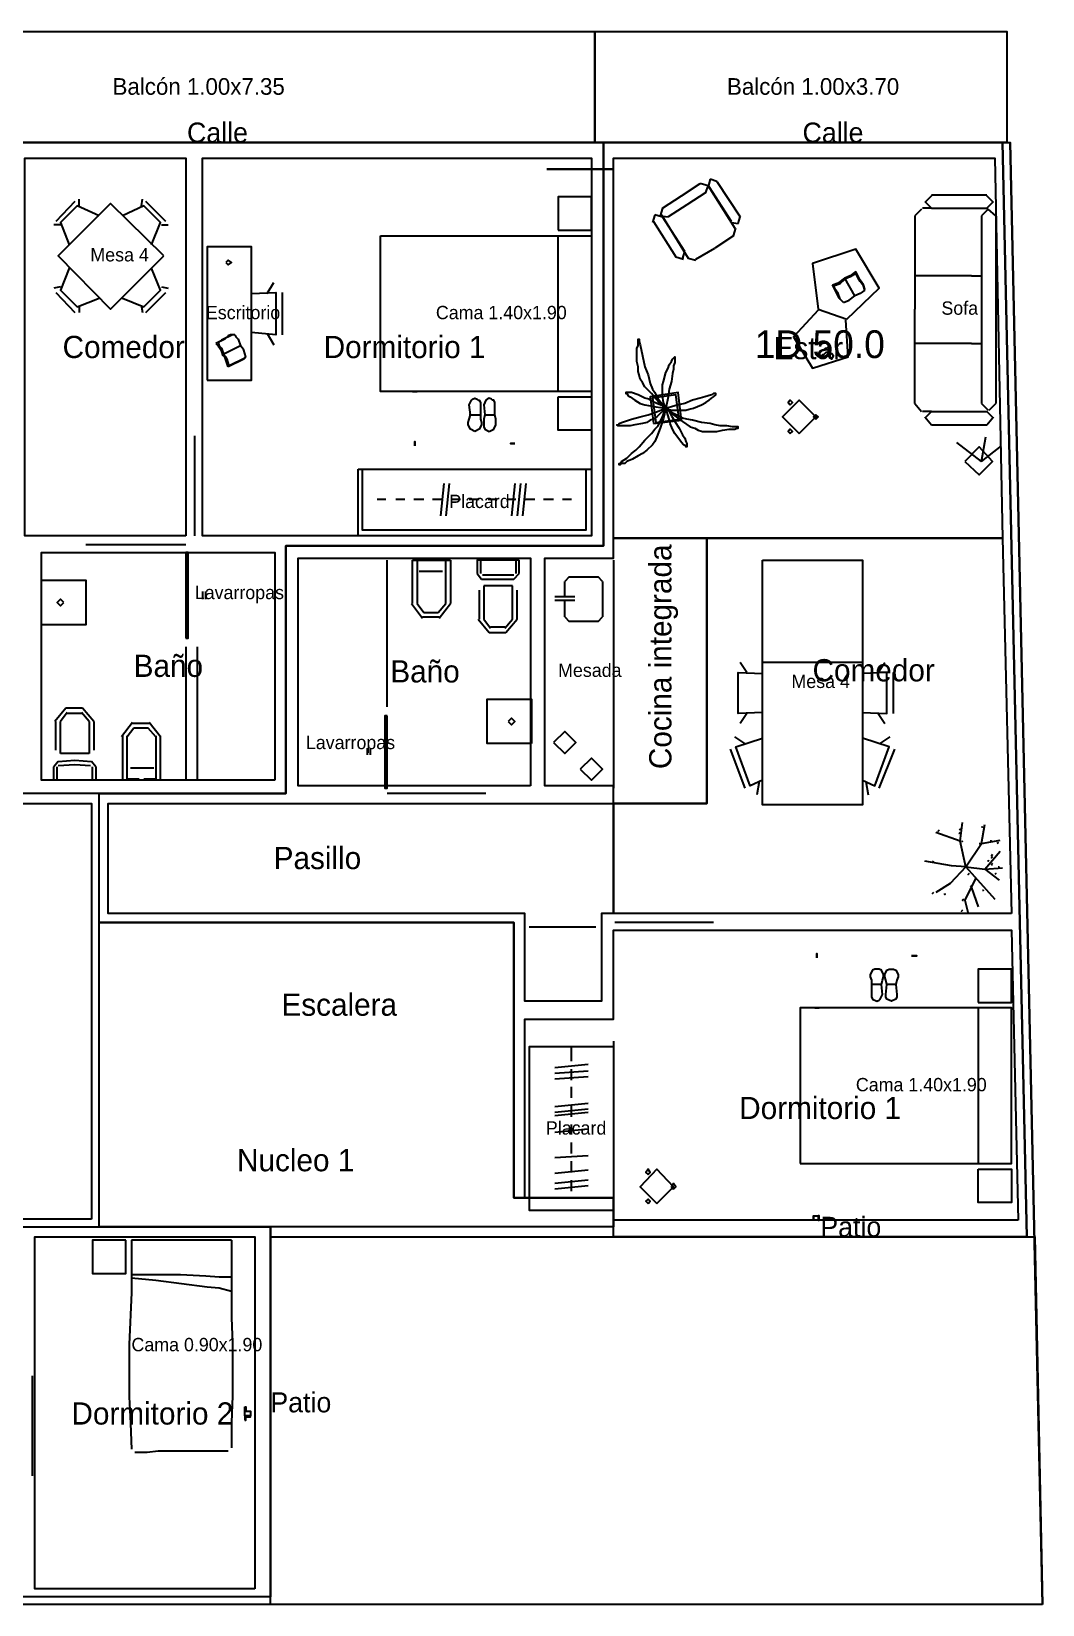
# Model space of a CAD drawing. Header units: metres. Extents: x 0 to 103, y 0 to 14.
# Drawn here: x 10.55 to 19.65, y 0 to 14.16 of the extents above; entities that cross this region are included whole.
import ezdxf

# ---------------------------------------------------------------- set-up
doc = ezdxf.new("R2010")
doc.units = ezdxf.units.M
for name, color, linetype in [('Trazo_Cotas', 9, 'Continuous'), ('Trazo_Entrada', 1, 'Continuous'), ('Trazo_Equipamiento', 8, 'Continuous'), ('Trazo_Estancias', 3, 'Continuous'), ('Trazo_Fachada', 30, 'Continuous'), ('Trazo_Medianeras', 8, 'Continuous'), ('Trazo_Nucleos', 252, 'Continuous'), ('Trazo_Pasillo', 9, 'Continuous'), ('Trazo_Patios', 3, 'Continuous'), ('Trazo_Puertas', 1, 'Continuous'), ('Trazo_Terreno', 7, 'Continuous'), ('Trazo_Unidad', 7, 'Continuous'), ('Trazo_Ventanas', 5, 'Continuous')]:
    doc.layers.add(name, color=color, linetype=linetype)

msp = doc.modelspace()

# ---------------------------------------------------------------- linework, layer by layer
at = {"layer": 'Trazo_Cotas'}
for points in [[(15.62, 13.16), (8.26, 13.16), (8.26, 14.16), (15.62, 14.16)], [(19.33, 13.16), (15.62, 13.16), (15.62, 14.16), (19.33, 14.16)]]:
    msp.add_lwpolyline(points, close=True, dxfattribs=at)
at = {"layer": 'Trazo_Entrada'}
msp.add_line((11.16, 6.32), (11.16, 7.21), dxfattribs=at)
at = {"layer": 'Trazo_Equipamiento', "color": 9}
for p, q in [((16.66, 12.83), (16.64, 12.76)), ((16.64, 12.77), (16.88, 12.39)), ((16.85, 12.45), (16.65, 12.76)), ((16.72, 12.81), (16.66, 12.83)), ((16.72, 12.81), (16.93, 12.49)), ((10.94, 12.63), (10.77, 12.45)), ((10.98, 12.59), (10.98, 12.65)), ((11.54, 12.59), (11.55, 12.65)), ((11.76, 12.45), (11.58, 12.63)), ((18.65, 12.68), (18.59, 12.62)), ((18.59, 12.63), (18.65, 12.57)), ((18.65, 12.69), (19.15, 12.69)), ((19.21, 12.62), (19.15, 12.68)), ((19.15, 12.57), (19.21, 12.63)), ((16.16, 12.51), (16.14, 12.44)), ((16.22, 12.49), (16.16, 12.51)), ((16.22, 12.51), (16.46, 12.12)), ((16.43, 12.18), (16.23, 12.49)), ((16.91, 12.43), (16.93, 12.49)), ((18.56, 12.56), (18.5, 12.5)), ((18.5, 12.5), (18.5, 11.66)), ((18.65, 12.57), (18.57, 12.57)), ((18.65, 12.57), (19.15, 12.57)), ((19.16, 12.56), (19.1, 12.5)), ((19.1, 12.5), (19.1, 10.81)), ((19.23, 12.5), (19.16, 12.56)), ((19.23, 12.5), (19.23, 10.81)), ((10.81, 12.42), (10.75, 12.42)), ((11.72, 12.42), (11.78, 12.42)), ((15.29, 10.92), (15.29, 12.32)), ((16.15, 12.45), (16.35, 12.13)), ((16.87, 12.32), (16.7, 12.21)), ((16.85, 12.44), (16.91, 12.43)), ((16.87, 12.32), (16.89, 12.39)), ((16.41, 12.11), (16.43, 12.18)), ((16.53, 12.11), (16.7, 12.21)), ((16.35, 12.13), (16.42, 12.11)), ((16.46, 12.12), (16.53, 12.1)), ((12.67, 11.8), (12.73, 11.9)), ((17.96, 11.78), (17.87, 11.94)), ((19.01, 11.96), (18.5, 11.96)), ((19.01, 11.96), (19.1, 11.96)), ((10.81, 11.86), (10.75, 11.85)), ((10.77, 11.81), (10.94, 11.63)), ((11.58, 11.63), (11.76, 11.81)), ((11.72, 11.86), (11.78, 11.85)), ((12.81, 11.43), (12.81, 11.81)), ((10.98, 11.68), (10.98, 11.63)), ((11.54, 11.68), (11.55, 11.63)), ((17.63, 11.66), (17.89, 11.57)), ((18.5, 10.81), (18.5, 11.66)), ((12.43, 11.33), (12.27, 11.25)), ((12.67, 11.44), (12.73, 11.34)), ((19.01, 11.35), (18.5, 11.35)), ((19.01, 11.35), (19.1, 11.35)), ((18.5, 10.81), (18.56, 10.74)), ((19.1, 10.81), (19.16, 10.75)), ((19.17, 10.75), (19.23, 10.81)), ((14.49, 10.71), (14.59, 10.71)), ((14.63, 10.71), (14.72, 10.71)), ((18.65, 10.74), (18.57, 10.74)), ((18.65, 10.74), (18.59, 10.68)), ((18.59, 10.69), (18.65, 10.62)), ((18.65, 10.74), (19.15, 10.74)), ((19.21, 10.68), (19.15, 10.74)), ((19.15, 10.62), (19.21, 10.69)), ((18.65, 10.62), (19.15, 10.62)), ((19.1, 10.29), (19.14, 10.51)), ((19.1, 10.29), (18.88, 10.46)), ((19.1, 10.29), (19.28, 10.43)), ((14.26, 10.09), (14.23, 9.8)), ((14.26, 10.09), (14.23, 9.8)), ((14.31, 10.09), (14.28, 9.8)), ((14.31, 10.09), (14.28, 9.8)), ((14.9, 10.09), (14.87, 9.8)), ((14.9, 10.09), (14.87, 9.8)), ((14.95, 10.09), (14.92, 9.8)), ((14.95, 10.09), (14.92, 9.8)), ((15, 10.09), (14.97, 9.8)), ((15, 10.09), (14.97, 9.8)), ((13.66, 9.95), (13.74, 9.95)), ((13.83, 9.95), (13.91, 9.95)), ((13.99, 9.95), (14.08, 9.95)), ((14.16, 9.95), (14.25, 9.95)), ((14.33, 9.95), (14.41, 9.95)), ((14.49, 9.95), (14.58, 9.95)), ((14.66, 9.95), (14.74, 9.95)), ((14.83, 9.95), (14.91, 9.95)), ((14.99, 9.95), (15.08, 9.95)), ((15.16, 9.95), (15.25, 9.95)), ((15.33, 9.95), (15.41, 9.95)), ((16.99, 8.39), (16.93, 8.48)), ((18.03, 8.48), (17.13, 8.48)), ((18.17, 8.39), (18.23, 8.48)), ((18.31, 8.02), (18.31, 8.39)), ((16.99, 8.02), (16.93, 7.93)), ((18.17, 8.02), (18.23, 7.93)), ((16.97, 7.75), (16.88, 7.81)), ((18.19, 7.75), (18.28, 7.81)), ((16.84, 7.7), (16.97, 7.35)), ((18.18, 7.35), (18.32, 7.7)), ((17.1, 7.41), (17.08, 7.29)), ((18.06, 7.41), (18.08, 7.29)), ((18.91, 6.87), (18.93, 7.04)), ((19.1, 6.85), (19.27, 6.88)), ((18.96, 6.64), (19.22, 6.35)), ((19.13, 6.62), (19.29, 6.63)), ((19.13, 6.62), (19.26, 6.52)), ((19.01, 6.45), (19.07, 6.28)), ((18.2, 5.58), (18.11, 5.58)), ((18.33, 5.58), (18.24, 5.58)), ((19.07, 5.37), (19.07, 3.97)), ((15.41, 4.91), (15.41, 5.02)), ((15.41, 4.89), (15.41, 4.99)), ((15.79, 5.07), (15.79, 3.5)), ((15.56, 4.86), (15.26, 4.83)), ((15.41, 4.74), (15.41, 4.82)), ((15.56, 4.8), (15.26, 4.78)), ((15.56, 4.75), (15.26, 4.73)), ((15.41, 4.72), (15.41, 4.81)), ((15.41, 4.58), (15.41, 4.66)), ((15.41, 4.56), (15.41, 4.64)), ((15.56, 4.51), (15.26, 4.48)), ((15.56, 4.46), (15.26, 4.43)), ((15.56, 4.43), (15.26, 4.4)), ((15.41, 4.41), (15.41, 4.49)), ((15.41, 4.39), (15.41, 4.48)), ((15.56, 4.28), (15.26, 4.25)), ((15.41, 4.24), (15.41, 4.32)), ((15.41, 4.23), (15.41, 4.31)), ((15.41, 4.07), (15.41, 4.16)), ((15.41, 4.06), (15.41, 4.14)), ((15.56, 4.04), (15.26, 4.02)), ((15.41, 3.91), (15.41, 3.99)), ((15.41, 3.89), (15.41, 3.98)), ((15.56, 3.91), (15.26, 3.88)), ((15.56, 3.82), (15.26, 3.79)), ((15.56, 3.77), (15.26, 3.74)), ((15.41, 3.74), (15.41, 3.82)), ((15.41, 3.72), (15.41, 3.81)), ((12.35, 3.28), (11.45, 3.28))]:
    msp.add_line(p, q, dxfattribs=at)
at = {"layer": 'Trazo_Equipamiento', "color": 8}
for p, q in [((13.75, 8.08), (13.75, 9.4)), ((13.98, 9.01), (13.98, 9.4)), ((13.98, 9.4), (14.32, 9.4)), ((14.13, 9.4), (14.02, 9.4)), ((14.02, 9.39), (14.02, 9.01)), ((14.28, 9.4), (14.17, 9.4)), ((14.28, 9.01), (14.28, 9.39)), ((14.59, 9.4), (14.59, 9.28)), ((14.91, 9.4), (14.91, 9.28)), ((14.94, 9.28), (14.94, 9.4)), ((15.79, 9.4), (15.79, 7.35)), ((14.25, 9.3), (14.04, 9.3)), ((14.56, 9.28), (14.6, 9.23)), ((14.6, 9.23), (14.75, 9.23)), ((14.61, 9.27), (14.75, 9.27)), ((14.75, 9.27), (14.89, 9.27)), ((14.75, 9.23), (14.89, 9.23)), ((14.89, 9.23), (14.94, 9.28)), ((15.39, 9.25), (15.35, 9.21)), ((15.35, 9.07), (15.35, 9.21)), ((15.39, 9.25), (15.65, 9.25)), ((15.69, 9.21), (15.65, 9.25)), ((15.69, 9.21), (15.69, 8.89)), ((12.09, 9.12), (12.09, 9.05)), ((12.09, 9.12), (12.09, 9.05)), ((12.12, 9.05), (12.12, 9.12)), ((14.88, 9.17), (14.62, 9.17)), ((14.62, 9.17), (14.62, 8.87)), ((14.88, 8.87), (14.88, 9.17)), ((15.44, 9.07), (15.26, 9.07)), ((13.97, 9.01), (14.07, 8.88)), ((14.02, 9.01), (14.08, 8.93)), ((14.08, 8.93), (14.21, 8.93)), ((14.21, 8.93), (14.28, 9.01)), ((14.22, 8.88), (14.32, 9.01)), ((15.26, 9.04), (15.44, 9.04)), ((15.35, 8.89), (15.35, 9.04)), ((14.07, 8.89), (14.22, 8.89)), ((14.57, 8.87), (14.67, 8.75)), ((14.62, 8.87), (14.68, 8.79)), ((14.68, 8.8), (14.81, 8.8)), ((14.81, 8.79), (14.88, 8.87)), ((14.82, 8.75), (14.92, 8.87)), ((15.35, 8.89), (15.39, 8.85)), ((15.65, 8.85), (15.39, 8.85)), ((15.65, 8.85), (15.69, 8.89)), ((14.67, 8.75), (14.82, 8.75)), ((11.94, 8.62), (11.94, 7.42)), ((12.04, 8.62), (12.04, 7.42)), ((10.86, 8.07), (10.76, 7.95)), ((10.87, 8.03), (10.81, 7.95)), ((10.81, 7.66), (10.81, 7.95)), ((11.01, 8.07), (10.86, 8.07)), ((11, 8.02), (10.87, 8.02)), ((11.07, 7.95), (11, 8.03)), ((11.11, 7.95), (11.01, 8.07)), ((11.07, 7.95), (11.07, 7.66)), ((11.46, 7.94), (11.36, 7.81)), ((11.61, 7.93), (11.46, 7.93)), ((11.71, 7.81), (11.61, 7.94)), ((11.37, 7.82), (11.37, 7.42)), ((11.47, 7.89), (11.41, 7.81)), ((11.41, 7.43), (11.41, 7.82)), ((11.6, 7.89), (11.47, 7.89)), ((11.67, 7.81), (11.6, 7.89)), ((11.67, 7.82), (11.67, 7.43)), ((11.07, 7.66), (10.81, 7.66)), ((13.57, 7.71), (13.57, 7.65)), ((13.6, 7.65), (13.6, 7.71)), ((13.6, 7.65), (13.6, 7.71)), ((10.79, 7.59), (10.75, 7.54)), ((10.78, 7.42), (10.78, 7.54)), ((10.94, 7.56), (10.79, 7.55)), ((11.08, 7.55), (10.94, 7.56)), ((11.13, 7.54), (11.09, 7.59)), ((11.1, 7.42), (11.1, 7.54)), ((11.13, 7.54), (11.13, 7.42)), ((11.65, 7.53), (11.44, 7.53)), ((11.52, 7.43), (11.41, 7.43)), ((11.67, 7.43), (11.56, 7.43)), ((15.03, 6.1), (15.63, 6.1))]:
    msp.add_line(p, q, dxfattribs=at)
for points in [[(15.19, 12.92), (15.79, 12.92)], [(15.19, 12.92), (15.79, 12.92), (15.59, 12.92)], [(11.94, 8.7), (11.96, 8.7), (11.96, 9.47), (11.94, 9.47)], [(10.64, 9.22), (11.04, 9.22), (11.04, 8.82), (10.64, 8.82)], [(10.84, 9.02), (10.81, 9.05), (10.78, 9.02), (10.81, 8.99)], [(15.05, 7.75), (14.65, 7.75), (14.65, 8.15), (15.05, 8.15)], [(13.75, 8), (13.73, 8), (13.73, 7.35), (13.75, 7.35)], [(14.84, 7.95), (14.87, 7.92), (14.9, 7.95), (14.87, 7.98)], [(15.25, 7.76), (15.35, 7.66), (15.45, 7.76), (15.35, 7.86)], [(15.49, 7.52), (15.59, 7.42), (15.69, 7.52), (15.59, 7.62)], [(17.59, 3.5), (17.63, 3.5), (17.63, 3.46), (17.59, 3.46)], [(17.59, 3.46), (17.59, 3.5), (17.59, 3.46)], [(17.64, 3.46), (17.64, 3.5), (17.63, 3.5), (17.63, 3.46)], [(12.47, 1.78), (12.48, 1.78), (12.48, 1.74), (12.47, 1.74)], [(12.52, 1.7), (12.47, 1.7), (12.47, 1.74), (12.52, 1.74)], [(12.47, 1.66), (12.48, 1.66), (12.48, 1.69), (12.52, 1.69), (12.52, 1.7), (12.47, 1.7)]]:
    msp.add_lwpolyline(points, close=True, dxfattribs=at)
at = {"layer": 'Trazo_Equipamiento', "color": 9}
for points in [[(16.23, 12.57), (16.4, 12.68), (16.57, 12.79)], [(16.62, 12.71), (16.64, 12.77), (16.57, 12.79)], [(16.62, 12.71), (16.45, 12.6), (16.28, 12.49)], [(11.16, 12.5), (10.96, 12.59), (10.81, 12.44), (10.89, 12.24)], [(11.63, 12.24), (11.71, 12.44), (11.56, 12.59), (11.37, 12.5)], [(16.23, 12.57), (16.21, 12.5), (16.28, 12.49)], [(17.89, 11.57), (18.18, 11.85), (17.97, 12.2), (17.58, 12.07), (17.63, 11.66)], [(10.89, 12.03), (10.81, 11.83), (10.96, 11.68), (11.16, 11.76)], [(11.37, 11.76), (11.56, 11.68), (11.71, 11.83), (11.63, 12.03)], [(17.76, 11.88), (17.82, 11.9), (17.87, 11.94)], [(17.77, 11.87), (17.83, 11.89), (17.87, 11.93)], [(17.97, 12), (17.92, 11.96), (17.87, 11.94)], [(17.97, 11.98), (17.92, 11.95), (17.87, 11.93)], [(18.05, 11.84), (18.04, 11.88), (18.01, 11.92), (17.97, 12)], [(18.05, 11.83), (18.04, 11.87), (18.01, 11.91), (17.99, 11.94), (17.97, 11.98)], [(12.53, 11.8), (12.75, 11.81), (12.75, 11.43), (12.53, 11.45)], [(17.85, 11.73), (17.82, 11.76), (17.76, 11.88)], [(17.86, 11.72), (17.83, 11.75), (17.81, 11.8), (17.79, 11.83), (17.77, 11.87)], [(17.86, 11.72), (17.91, 11.74), (17.96, 11.78)], [(18.05, 11.83), (18.01, 11.8), (17.96, 11.78)], [(17.63, 11.65), (17.41, 11.41), (17.58, 11.13), (17.9, 11.23), (17.88, 11.56)], [(12.37, 11.43), (12.34, 11.43), (12.32, 11.42), (12.29, 11.39), (12.21, 11.35)], [(12.21, 11.35), (12.23, 11.33), (12.25, 11.3), (12.26, 11.28), (12.27, 11.25)], [(12.38, 11.43), (12.36, 11.43), (12.26, 11.38), (12.23, 11.36)], [(12.23, 11.36), (12.24, 11.33), (12.26, 11.31), (12.28, 11.25)], [(12.38, 11.43), (12.39, 11.41), (12.41, 11.39), (12.43, 11.33)], [(12.48, 11.23), (12.46, 11.29), (12.45, 11.31), (12.43, 11.33)], [(12.32, 11.14), (12.29, 11.23), (12.27, 11.25)], [(12.33, 11.15), (12.31, 11.21), (12.3, 11.23), (12.28, 11.25)], [(12.48, 11.23), (12.46, 11.21), (12.32, 11.14)], [(12.48, 11.23), (12.47, 11.22), (12.33, 11.15)], [(17.13, 8.03), (16.91, 8.02), (16.91, 8.39), (17.13, 8.38)], [(18.03, 8.03), (18.25, 8.02), (18.25, 8.39), (18.03, 8.38)], [(17.13, 7.42), (17.02, 7.37), (16.89, 7.72), (17.13, 7.8)], [(18.03, 7.42), (18.14, 7.37), (18.27, 7.72), (18.03, 7.8)], [(18.96, 6.64), (18.91, 6.87), (18.69, 6.95)], [(18.72, 6.97), (18.71, 6.96), (18.72, 6.97)], [(18.91, 6.98), (18.91, 6.98), (18.9, 6.97)], [(18.91, 6.95), (18.9, 6.94), (18.9, 6.94)], [(18.96, 6.64), (19.1, 6.85), (19.13, 7.02)], [(19.1, 7), (19.11, 7), (19.11, 7)], [(18.92, 6.87), (18.93, 6.87), (18.93, 6.87)], [(19.08, 6.85), (19.09, 6.85), (19.09, 6.85)], [(19.19, 6.87), (19.19, 6.87), (19.18, 6.87)], [(19.25, 6.86), (19.25, 6.86), (19.24, 6.85)], [(18.96, 6.64), (18.83, 6.65), (18.59, 6.69)], [(18.67, 6.69), (18.66, 6.68), (18.67, 6.69)], [(18.96, 6.64), (19.13, 6.62), (19.27, 6.78)], [(19.16, 6.7), (19.16, 6.69), (19.17, 6.7)], [(19.2, 6.75), (19.19, 6.74), (19.2, 6.75)], [(19.2, 6.73), (19.19, 6.72), (19.2, 6.73)], [(19.2, 6.67), (19.19, 6.66), (19.2, 6.66)], [(18.96, 6.64), (18.82, 6.49), (18.69, 6.41)], [(19.05, 6.54), (18.95, 6.34), (18.98, 6.22)], [(18.99, 6.58), (18.98, 6.57), (18.99, 6.58)], [(19.23, 6.58), (19.23, 6.58), (19.22, 6.57)], [(19.25, 6.64), (19.26, 6.64), (19.26, 6.64)], [(18.67, 6.41), (18.66, 6.4), (18.67, 6.41)], [(18.77, 6.4), (18.77, 6.39), (18.77, 6.4)], [(19.01, 6.47), (19.01, 6.47), (19, 6.46)], [(19.11, 6.43), (19.12, 6.43), (19.12, 6.43)], [(18.93, 6.25), (18.92, 6.24), (18.92, 6.24)], [(18.94, 6.35), (18.93, 6.34), (18.94, 6.34)], [(15.79, 5.02), (15.03, 5.02), (15.03, 3.55), (15.79, 3.55)], [(11.45, 3.28), (11.45, 2.81), (11.43, 2.34), (11.43, 1.87), (11.44, 1.63), (11.45, 1.4)], [(12.35, 3.28), (12.35, 2.58), (12.36, 2.35), (12.36, 1.88), (12.35, 1.64), (12.35, 1.41)], [(11.45, 2.97), (11.89, 2.97), (12.12, 2.96), (12.24, 2.95), (12.35, 2.95)], [(11.45, 2.94), (11.67, 2.92), (12.13, 2.86), (12.24, 2.85), (12.35, 2.82)], [(12.32, 1.38), (11.69, 1.38), (11.59, 1.37), (11.48, 1.37)]]:
    msp.add_lwpolyline(points, dxfattribs=at)
for points in [[(11.74, 12.14), (11.26, 12.61), (10.79, 12.14), (11.26, 11.66)], [(15.29, 12.37), (15.59, 12.37), (15.59, 12.67), (15.29, 12.67)], [(13.69, 12.32), (15.59, 12.32), (15.59, 10.92), (13.69, 10.92)], [(12.13, 11.02), (12.53, 11.02), (12.53, 12.22), (12.13, 12.22)], [(12.3, 12.08), (12.32, 12.06), (12.35, 12.08), (12.32, 12.1)], [(16.26, 10.77), (16.19, 10.83), (16.13, 10.9), (16.07, 10.96), (16.05, 11), (16.03, 11.03), (16.02, 11.07), (16.01, 11.1), (16.01, 11.14), (16, 11.19), (16, 11.31), (16.01, 11.33), (16.01, 11.39), (16.02, 11.39), (16.02, 11.37), (16.03, 11.34), (16.07, 11.14), (16.1, 11.07), (16.12, 10.99), (16.14, 10.94), (16.16, 10.91), (16.18, 10.87), (16.21, 10.83)], [(16.26, 10.77), (16.24, 10.82), (16.23, 10.88), (16.23, 10.98), (16.24, 11.01), (16.26, 11.09), (16.28, 11.13), (16.29, 11.16), (16.31, 11.19), (16.32, 11.21), (16.34, 11.23), (16.34, 11.18), (16.33, 11.15), (16.33, 11.12), (16.32, 11.08), (16.31, 11.01), (16.29, 10.94), (16.28, 10.87)], [(17.64, 11.24), (17.64, 11.26), (17.67, 11.29), (17.68, 11.29), (17.7, 11.31), (17.71, 11.31), (17.72, 11.32), (17.74, 11.32), (17.74, 11.3), (17.73, 11.29), (17.72, 11.29), (17.72, 11.28), (17.71, 11.27), (17.7, 11.27), (17.68, 11.25), (17.67, 11.25), (17.66, 11.24)], [(17.72, 11.24), (17.75, 11.21), (17.77, 11.24), (17.75, 11.26)], [(13.98, 10.92), (14.02, 10.92)], [(16.26, 10.77), (16.23, 10.79), (16.18, 10.81), (16.14, 10.83), (16.11, 10.85), (16.07, 10.86), (16.01, 10.89), (15.95, 10.91), (15.9, 10.91), (15.9, 10.9), (15.91, 10.9), (15.92, 10.88), (15.94, 10.87), (15.98, 10.84), (16.03, 10.81), (16.07, 10.8), (16.17, 10.78)], [(16.15, 10.63), (16.4, 10.66), (16.37, 10.91), (16.12, 10.87)], [(14.54, 10.56), (14.5, 10.58), (14.48, 10.62), (14.48, 10.64), (14.49, 10.67), (14.5, 10.71), (14.49, 10.8), (14.51, 10.84), (14.52, 10.85), (14.54, 10.86), (14.56, 10.85), (14.57, 10.84), (14.58, 10.84), (14.59, 10.82), (14.59, 10.67), (14.6, 10.64), (14.6, 10.62), (14.58, 10.58)], [(14.67, 10.56), (14.71, 10.58), (14.73, 10.62), (14.73, 10.67), (14.72, 10.71), (14.72, 10.82), (14.71, 10.84), (14.7, 10.84), (14.69, 10.85), (14.67, 10.86), (14.65, 10.85), (14.64, 10.84), (14.62, 10.8), (14.63, 10.71), (14.62, 10.67), (14.62, 10.6), (14.63, 10.58)], [(15.29, 10.87), (15.59, 10.87), (15.59, 10.57), (15.29, 10.57)], [(16.26, 10.77), (16.18, 10.69), (16.15, 10.67), (16.12, 10.66), (16.09, 10.64), (16.05, 10.63), (15.98, 10.62), (15.94, 10.61), (15.83, 10.61), (15.82, 10.62), (15.83, 10.62), (15.84, 10.63), (15.86, 10.64), (15.95, 10.67), (16.03, 10.69), (16.1, 10.71), (16.16, 10.73)], [(16.26, 10.77), (16.24, 10.68), (16.21, 10.59), (16.18, 10.51), (16.16, 10.47), (16.14, 10.44), (16.09, 10.39), (16.05, 10.36), (16.01, 10.34), (15.96, 10.31), (15.91, 10.29), (15.89, 10.27), (15.86, 10.27), (15.85, 10.26), (15.84, 10.26), (15.84, 10.27), (15.85, 10.27), (15.86, 10.29), (15.91, 10.32), (15.95, 10.36), (15.99, 10.39), (16.02, 10.42), (16.07, 10.48), (16.13, 10.54), (16.16, 10.58), (16.19, 10.61), (16.23, 10.69)], [(16.17, 10.64), (16.38, 10.67), (16.35, 10.89), (16.14, 10.86)], [(16.26, 10.77), (16.31, 10.75), (16.44, 10.75), (16.47, 10.76), (16.51, 10.77), (16.58, 10.8), (16.62, 10.82), (16.65, 10.84), (16.67, 10.86), (16.69, 10.87), (16.71, 10.89), (16.71, 10.9), (16.69, 10.9), (16.67, 10.89), (16.61, 10.87), (16.57, 10.86), (16.5, 10.84), (16.43, 10.81), (16.37, 10.8), (16.31, 10.78)], [(16.26, 10.77), (16.33, 10.71), (16.41, 10.65), (16.48, 10.6), (16.52, 10.59), (16.55, 10.57), (16.59, 10.56), (16.72, 10.56), (16.77, 10.57), (16.83, 10.58), (16.88, 10.58), (16.9, 10.59), (16.91, 10.59), (16.91, 10.6), (16.86, 10.6), (16.81, 10.61), (16.75, 10.61), (16.7, 10.62), (16.66, 10.63), (16.58, 10.64), (16.5, 10.66), (16.45, 10.67), (16.41, 10.68), (16.33, 10.72)], [(16.26, 10.77), (16.29, 10.74), (16.31, 10.7), (16.34, 10.65), (16.38, 10.59), (16.41, 10.53), (16.43, 10.5), (16.44, 10.47), (16.45, 10.45), (16.45, 10.42), (16.44, 10.42), (16.44, 10.43), (16.42, 10.44), (16.4, 10.46), (16.34, 10.54), (16.32, 10.58), (16.3, 10.63), (16.29, 10.67)], [(17.46, 10.54), (17.61, 10.69), (17.46, 10.84), (17.31, 10.69)], [(17.38, 10.8), (17.4, 10.82), (17.38, 10.84), (17.36, 10.82)], [(17.61, 10.67), (17.63, 10.69), (17.61, 10.71), (17.59, 10.69)], [(17.38, 10.54), (17.4, 10.56), (17.38, 10.58), (17.36, 10.56)], [(14, 10.43), (14, 10.47)], [(14.9, 10.45), (14.86, 10.45)], [(18.95, 10.29), (19.08, 10.17), (19.2, 10.29), (19.08, 10.42)], [(13.49, 10.22), (15.59, 10.22), (15.59, 9.62), (13.49, 9.62)], [(13.53, 10.22), (15.54, 10.22), (15.54, 9.67), (13.53, 9.67)], [(17.13, 9.4), (18.03, 9.4), (18.03, 7.2), (17.13, 7.2)], [(17.62, 5.82), (17.62, 5.86)], [(18.47, 5.84), (18.52, 5.84)], [(18.14, 5.72), (18.12, 5.71), (18.1, 5.67), (18.1, 5.65), (18.11, 5.62), (18.11, 5.47), (18.12, 5.45), (18.16, 5.43), (18.18, 5.44), (18.19, 5.45), (18.21, 5.49), (18.2, 5.58), (18.21, 5.62), (18.22, 5.65), (18.22, 5.67), (18.2, 5.71), (18.18, 5.72)], [(18.31, 5.72), (18.33, 5.71), (18.35, 5.67), (18.35, 5.65), (18.34, 5.62), (18.33, 5.58), (18.34, 5.49), (18.34, 5.47), (18.33, 5.45), (18.29, 5.43), (18.25, 5.45), (18.24, 5.47), (18.24, 5.49), (18.25, 5.58), (18.24, 5.62), (18.23, 5.65), (18.23, 5.67), (18.25, 5.71), (18.27, 5.72)], [(19.07, 5.42), (19.37, 5.42), (19.37, 5.72), (19.07, 5.72)], [(17.47, 3.97), (19.37, 3.97), (19.37, 5.37), (17.47, 5.37)], [(17.64, 5.37), (17.6, 5.37)], [(16.18, 3.61), (16.33, 3.76), (16.18, 3.92), (16.03, 3.76)], [(16.1, 3.87), (16.12, 3.89), (16.1, 3.92), (16.08, 3.89)], [(19.07, 3.92), (19.37, 3.92), (19.37, 3.62), (19.07, 3.62)], [(16.33, 3.74), (16.35, 3.76), (16.33, 3.79), (16.31, 3.76)], [(16.1, 3.61), (16.12, 3.63), (16.1, 3.65), (16.08, 3.63)], [(11.4, 3.28), (11.1, 3.28), (11.1, 2.98), (11.4, 2.98)]]:
    msp.add_lwpolyline(points, close=True, dxfattribs=at)
at = {"layer": 'Trazo_Equipamiento', "color": 8}
for points in [[(14.32, 9.4), (14.32, 9.18), (14.32, 9.01)], [(14.94, 9.4), (14.56, 9.4), (14.56, 9.28)], [(14.58, 9.13), (14.58, 9.07), (14.58, 8.87)], [(14.92, 8.87), (14.92, 9.07), (14.92, 9.13)], [(10.77, 7.69), (10.77, 7.76), (10.77, 7.95)], [(11.11, 7.95), (11.11, 7.76), (11.11, 7.69)], [(11.71, 7.42), (11.71, 7.65), (11.71, 7.82)], [(11.13, 7.42), (10.75, 7.42), (10.75, 7.54)], [(10.79, 7.59), (10.94, 7.6), (11.09, 7.59)]]:
    msp.add_lwpolyline(points, dxfattribs=at)
at = {"layer": 'Trazo_Estancias', "color": 40}
for points in [[(11.94, 9.62), (10.49, 9.62), (10.49, 13.02), (11.94, 13.02)], [(19.37, 6.22), (15.79, 6.22), (15.79, 7.21), (16.63, 7.21), (16.63, 9.6), (19.29, 9.6)]]:
    msp.add_lwpolyline(points, close=True, dxfattribs=at)
at = {"layer": 'Trazo_Estancias', "color": 5}
for points in [[(15.59, 9.62), (12.09, 9.62), (12.09, 13.02), (15.59, 13.02)], [(19.43, 3.46), (15.79, 3.46), (15.79, 3.66), (14.99, 3.66), (14.99, 5.27), (15.79, 5.27), (15.79, 6.07), (19.37, 6.07)], [(12.56, 0.14), (10.58, 0.14), (10.58, 3.31), (12.56, 3.31)]]:
    msp.add_lwpolyline(points, close=True, dxfattribs=at)
at = {"layer": 'Trazo_Estancias', "color": 2}
msp.add_lwpolyline([(19.29, 9.6), (15.79, 9.6), (15.79, 13.02), (19.22, 13.02)], close=True, dxfattribs=at)
at = {"layer": 'Trazo_Estancias', "color": 30}
msp.add_lwpolyline([(16.63, 7.21), (15.79, 7.21), (15.79, 7.37), (15.17, 7.37), (15.17, 9.42), (15.79, 9.42), (15.79, 9.6), (16.63, 9.6)], close=True, dxfattribs=at)
at = {"layer": 'Trazo_Estancias', "color": 4}
for points in [[(12.74, 7.42), (10.64, 7.42), (10.64, 9.47), (12.74, 9.47)], [(15.04, 7.37), (12.95, 7.37), (12.95, 9.42), (15.04, 9.42)]]:
    msp.add_lwpolyline(points, close=True, dxfattribs=at)
at = {"layer": 'Trazo_Estancias', "color": 8}
msp.add_lwpolyline([(15.79, 6.22), (15.68, 6.22), (15.68, 5.43), (14.99, 5.43), (14.99, 6.22), (11.24, 6.22), (11.24, 7.21), (15.79, 7.21)], close=True, dxfattribs=at)
at = {"layer": 'Trazo_Fachada'}
for p, q in [((8.19, 13.16), (15.7, 13.16)), ((15.7, 13.16), (19.29, 13.16)), ((12.7, 0.07), (12.7, 3.4)), ((19.51, 3.31), (15.79, 3.31))]:
    msp.add_line(p, q, dxfattribs=at)
at = {"layer": 'Trazo_Medianeras'}
for p, q in [((19.51, 3.31), (19.29, 13.16)), ((19.65, 0), (19.36, 13.16)), ((12.7, 0.07), (0.99, 0.07)), ((19.65, 0), (0.99, 0))]:
    msp.add_line(p, q, dxfattribs=at)
at = {"layer": 'Trazo_Nucleos'}
msp.add_lwpolyline([(15.79, 3.4), (11.16, 3.4), (11.16, 6.14), (14.89, 6.14), (14.89, 3.66), (15.79, 3.66)], close=True, dxfattribs=at)
at = {"layer": 'Trazo_Pasillo'}
msp.add_lwpolyline([(11.09, 3.47), (9.59, 3.47), (9.59, 7.21), (11.09, 7.21)], close=True, dxfattribs=at)
at = {"layer": 'Trazo_Patios'}
msp.add_lwpolyline([(19.65, 0), (12.7, 0), (12.7, 3.31), (19.58, 3.31)], close=True, dxfattribs=at)
at = {"layer": 'Trazo_Puertas'}
for p, q in [((12.02, 9.62), (12.02, 10.52)), ((11.94, 9.54), (11.04, 9.54)), ((14.64, 7.3), (13.75, 7.3)), ((16.69, 6.14), (15.8, 6.14)), ((10.56, 1.16), (10.56, 2.06))]:
    msp.add_line(p, q, dxfattribs=at)
at = {"layer": 'Trazo_Terreno'}
msp.add_lwpolyline([(19.65, 0), (0.99, 0), (0.99, 9.62), (4.47, 9.62), (4.47, 13.16), (19.36, 13.16)], close=True, dxfattribs=at)
at = {"layer": 'Trazo_Unidad'}
for points in [[(12.84, 7.3), (8.19, 7.3), (8.19, 13.16), (15.7, 13.16), (15.7, 9.53), (12.84, 9.53)], [(19.51, 3.31), (15.79, 3.31), (15.79, 3.66), (14.89, 3.66), (14.89, 6.14), (11.16, 6.14), (11.16, 7.3), (12.84, 7.3), (12.84, 9.53), (15.7, 9.53), (15.7, 13.16), (19.29, 13.16)], [(12.7, 0.07), (0.99, 0.07), (0.99, 6.12), (4.63, 6.12), (4.63, 5.48), (7.27, 5.48), (7.27, 4), (9.51, 4), (9.51, 3.4), (12.7, 3.4)]]:
    msp.add_lwpolyline(points, close=True, dxfattribs=at)
at = {"layer": 'Trazo_Ventanas'}
for p, q in [((11.64, 13.16), (8.69, 13.16)), ((15.19, 13.16), (12.25, 13.16)), ((18.75, 13.16), (15.8, 13.16)), ((12.7, 0.14), (12.7, 3.31)), ((19.41, 3.31), (15.81, 3.31))]:
    msp.add_line(p, q, dxfattribs=at)

# ---------------------------------------------------------------- texts
at = {"layer": 'Trazo_Cotas'}
for s, p in [('Balcón 1.00x7.35', (11.28, 13.59)), ('Balcón 1.00x3.70', (16.81, 13.59))]:
    msp.add_text(s, height=0.15, dxfattribs=at).set_placement(p)
at = {"layer": 'Trazo_Equipamiento', "color": 8}
for s, p in [('Mesa 4', (11.08, 12.09)), ('Escritorio', (12.12, 11.57)), ('Cama 1.40x1.90', (14.19, 11.57)), ('Sofa', (18.74, 11.61)), ('Placard', (14.31, 9.87)), ('Lavarropas', (12.02, 9.05)), ('Mesada', (15.29, 8.35)), ('Mesa 4', (17.39, 8.25)), ('Lavarropas', (13.02, 7.7)), ('Cama 1.40x1.90', (17.97, 4.62)), ('Placard', (15.18, 4.23)), ('Cama 0.90x1.90', (11.45, 2.28))]:
    msp.add_text(s, height=0.12, dxfattribs=at).set_placement(p)
at = {"layer": 'Trazo_Estancias', "color": 40}
for p in [(10.83, 11.22), (17.58, 8.31)]:
    msp.add_text('Comedor', height=0.2, dxfattribs=at).set_placement(p)
at = {"layer": 'Trazo_Estancias', "color": 5}
for s, p in [('Dormitorio 1', (13.18, 11.22)), ('Dormitorio 1', (16.92, 4.37)), ('Dormitorio 2', (10.91, 1.62))]:
    msp.add_text(s, height=0.2, dxfattribs=at).set_placement(p)
at = {"layer": 'Trazo_Estancias', "color": 2}
msp.add_text('Estar', height=0.2, dxfattribs=at).set_placement((17.23, 11.21))
at = {"layer": 'Trazo_Estancias', "color": 30}
msp.add_text('Cocina integrada', height=0.2, rotation=90, dxfattribs=at).set_placement((16.31, 7.52))
at = {"layer": 'Trazo_Estancias', "color": 4}
for p in [(11.47, 8.35), (13.78, 8.3)]:
    msp.add_text('Baño', height=0.2, dxfattribs=at).set_placement(p)
at = {"layer": 'Trazo_Estancias', "color": 8}
msp.add_text('Pasillo', height=0.2, dxfattribs=at).set_placement((12.73, 6.62))
at = {"layer": 'Trazo_Fachada'}
for s, p in [('Calle', (11.95, 13.16)), ('Calle', (17.49, 13.16)), ('Patio', (17.65, 3.31)), ('Patio', (12.7, 1.73))]:
    msp.add_text(s, height=0.18, dxfattribs=at).set_placement(p)
at = {"layer": 'Trazo_Nucleos'}
for s, p in [('Escalera', (12.8, 5.3)), ('Nucleo 1', (12.4, 3.9))]:
    msp.add_text(s, height=0.2, dxfattribs=at).set_placement(p)
at = {"layer": 'Trazo_Unidad'}
msp.add_text('1D 50.0', height=0.25, dxfattribs=at).set_placement((17.06, 11.22))

doc.saveas('drawing.dxf')
